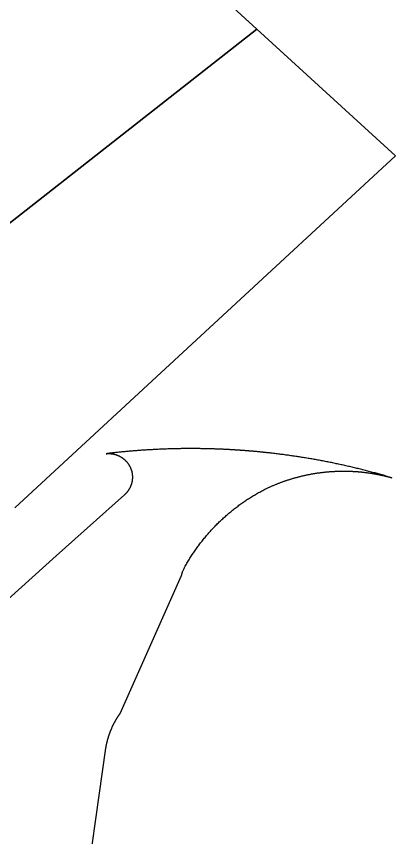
# Model space of a CAD drawing. Header units: metres. Extents: x -127 to 442, y -186 to 462.
# Drawn here: x 339.52 to 351.76, y 278.13 to 304.62 of the extents above; entities that cross this region are included whole.
import ezdxf

# ---------------------------------------------------------------- set-up
doc = ezdxf.new("R2010")
doc.units = ezdxf.units.M

msp = doc.modelspace()

# ---------------------------------------------------------------- linework, layer by layer
at = {"layer": 'road_0', "color": 8}
msp.add_lwpolyline([(341.636, 275.595), (342.405, 281.018), (342.405, 281.018), (342.407, 281.03), (342.409, 281.042), (342.411, 281.055), (342.413, 281.067), (342.416, 281.079), (342.418, 281.091), (342.42, 281.103), (342.423, 281.115), (342.425, 281.127), (342.428, 281.139), (342.43, 281.151), (342.433, 281.163), (342.435, 281.176), (342.438, 281.188), (342.441, 281.2), (342.444, 281.212), (342.447, 281.224), (342.45, 281.236), (342.453, 281.248), (342.456, 281.259), (342.459, 281.271), (342.462, 281.283), (342.465, 281.295), (342.469, 281.307), (342.472, 281.319), (342.475, 281.331), (342.479, 281.343), (342.482, 281.355), (342.486, 281.366), (342.489, 281.378), (342.493, 281.39), (342.497, 281.402), (342.501, 281.414), (342.504, 281.425), (342.508, 281.437), (342.512, 281.449), (342.516, 281.46), (342.52, 281.472), (342.524, 281.484), (342.529, 281.495), (342.533, 281.507), (342.537, 281.518), (342.541, 281.53), (342.546, 281.542), (342.55, 281.553), (342.555, 281.565), (342.559, 281.576), (342.564, 281.587), (342.568, 281.599), (342.573, 281.61), (342.578, 281.622), (342.583, 281.633), (342.588, 281.644), (342.593, 281.656), (342.597, 281.667), (342.602, 281.678), (342.608, 281.69), (342.613, 281.701), (342.618, 281.712), (342.623, 281.723), (342.628, 281.734), (342.634, 281.745), (342.639, 281.757), (342.644, 281.768), (342.65, 281.779), (342.655, 281.79), (342.661, 281.801), (342.667, 281.812), (342.672, 281.823), (342.678, 281.834), (342.684, 281.845), (342.69, 281.855), (342.696, 281.866), (342.702, 281.877), (342.708, 281.888), (342.714, 281.899), (342.72, 281.909), (342.726, 281.92), (342.732, 281.931), (342.738, 281.941), (342.745, 281.952), (342.751, 281.963), (342.757, 281.973), (342.764, 281.984), (342.77, 281.994), (342.777, 282.005), (342.783, 282.015), (342.79, 282.026), (342.797, 282.036), (342.803, 282.046), (342.81, 282.057), (342.817, 282.067), (342.824, 282.077), (342.831, 282.087), (342.838, 282.098), (342.845, 282.108), (342.852, 282.118), (342.859, 282.128), (342.866, 282.138), (342.866, 282.138), (344.85, 286.588), (344.883, 286.704), (344.93, 286.816), (344.93, 286.816), (344.948, 286.849), (344.966, 286.882), (344.985, 286.915), (345.003, 286.948), (345.022, 286.981), (345.041, 287.013), (345.061, 287.046), (345.08, 287.078), (345.1, 287.11), (345.12, 287.142), (345.14, 287.174), (345.16, 287.206), (345.18, 287.238), (345.201, 287.27), (345.222, 287.301), (345.243, 287.333), (345.264, 287.364), (345.286, 287.395), (345.307, 287.426), (345.329, 287.457), (345.351, 287.487), (345.373, 287.518), (345.395, 287.548), (345.418, 287.579), (345.441, 287.609), (345.464, 287.639), (345.487, 287.669), (345.51, 287.698), (345.533, 287.728), (345.557, 287.757), (345.581, 287.787), (345.605, 287.816), (345.629, 287.845), (345.653, 287.874), (345.678, 287.902), (345.703, 287.931), (345.728, 287.959), (345.753, 287.988), (345.778, 288.016), (345.803, 288.044), (345.829, 288.071), (345.855, 288.099), (345.881, 288.126), (345.907, 288.154), (345.933, 288.181), (345.959, 288.208), (345.986, 288.235), (346.013, 288.261), (346.04, 288.288), (346.067, 288.314), (346.094, 288.34), (346.121, 288.366), (346.149, 288.392), (346.177, 288.418), (346.204, 288.443), (346.232, 288.469), (346.261, 288.494), (346.289, 288.519), (346.317, 288.543), (346.346, 288.568), (346.375, 288.592), (346.404, 288.617), (346.433, 288.641), (346.462, 288.665), (346.491, 288.688), (346.521, 288.712), (346.551, 288.735), (346.58, 288.759), (346.61, 288.782), (346.64, 288.804), (346.671, 288.827), (346.701, 288.849), (346.732, 288.872), (346.762, 288.894), (346.793, 288.916), (346.824, 288.937), (346.855, 288.959), (346.886, 288.98), (346.917, 289.001), (346.949, 289.022), (346.98, 289.043), (347.012, 289.063), (347.044, 289.084), (347.076, 289.104), (347.108, 289.124), (347.14, 289.144), (347.172, 289.163), (347.205, 289.182), (347.237, 289.202), (347.27, 289.221), (347.303, 289.239), (347.336, 289.258), (347.369, 289.276), (347.402, 289.294), (347.435, 289.312), (347.468, 289.33), (347.502, 289.348), (347.535, 289.365), (347.569, 289.382), (347.569, 289.382), (347.589, 289.392), (347.61, 289.401), (347.63, 289.411), (347.65, 289.42), (347.671, 289.43), (347.691, 289.439), (347.712, 289.448), (347.732, 289.457), (347.753, 289.466), (347.773, 289.475), (347.794, 289.484), (347.815, 289.493), (347.835, 289.502), (347.856, 289.511), (347.877, 289.519), (347.898, 289.528), (347.919, 289.536), (347.94, 289.544), (347.96, 289.553), (347.981, 289.561), (348.002, 289.569), (348.023, 289.577), (348.044, 289.585), (348.065, 289.593), (348.087, 289.601), (348.108, 289.608), (348.129, 289.616), (348.15, 289.623), (348.171, 289.631), (348.192, 289.638), (348.214, 289.645), (348.235, 289.653), (348.256, 289.66), (348.278, 289.667), (348.299, 289.674), (348.32, 289.681), (348.342, 289.687), (348.363, 289.694), (348.385, 289.701), (348.406, 289.707), (348.428, 289.714), (348.449, 289.72), (348.471, 289.726), (348.493, 289.732), (348.514, 289.739), (348.536, 289.745), (348.558, 289.751), (348.579, 289.756), (348.601, 289.762), (348.623, 289.768), (348.645, 289.773), (348.666, 289.779), (348.688, 289.784), (348.71, 289.79), (348.732, 289.795), (348.754, 289.8), (348.776, 289.805), (348.798, 289.81), (348.82, 289.815), (348.842, 289.82), (348.863, 289.825), (348.885, 289.829), (348.907, 289.834), (348.93, 289.838), (348.952, 289.843), (348.974, 289.847), (348.996, 289.851), (349.018, 289.856), (349.04, 289.86), (349.062, 289.864), (349.084, 289.867), (349.106, 289.871), (349.129, 289.875), (349.151, 289.879), (349.173, 289.882), (349.195, 289.886), (349.217, 289.889), (349.24, 289.892), (349.262, 289.895), (349.284, 289.899), (349.306, 289.902), (349.329, 289.904), (349.351, 289.907), (349.373, 289.91), (349.396, 289.913), (349.418, 289.915), (349.44, 289.918), (349.463, 289.92), (349.485, 289.923), (349.507, 289.925), (349.53, 289.927), (349.552, 289.929), (349.574, 289.931), (349.597, 289.933), (349.619, 289.935), (349.642, 289.936), (349.664, 289.938), (349.687, 289.94), (349.709, 289.941), (349.709, 289.941), (349.729, 289.942), (349.748, 289.943), (349.768, 289.944), (349.787, 289.945), (349.807, 289.946), (349.827, 289.947), (349.846, 289.948), (349.866, 289.949), (349.885, 289.95), (349.905, 289.95), (349.925, 289.951), (349.944, 289.951), (349.964, 289.952), (349.984, 289.952), (350.003, 289.952), (350.023, 289.952), (350.042, 289.953), (350.062, 289.953), (350.082, 289.953), (350.101, 289.953), (350.121, 289.953), (350.141, 289.952), (350.16, 289.952), (350.18, 289.952), (350.199, 289.951), (350.219, 289.951), (350.239, 289.95), (350.258, 289.95), (350.278, 289.949), (350.297, 289.948), (350.317, 289.948), (350.337, 289.947), (350.356, 289.946), (350.376, 289.945), (350.395, 289.944), (350.415, 289.943), (350.435, 289.942), (350.454, 289.94), (350.474, 289.939), (350.493, 289.938), (350.513, 289.936), (350.533, 289.935), (350.552, 289.933), (350.572, 289.931), (350.591, 289.93), (350.611, 289.928), (350.63, 289.926), (350.65, 289.924), (350.669, 289.922), (350.689, 289.92), (350.708, 289.918), (350.728, 289.916), (350.747, 289.913), (350.767, 289.911), (350.786, 289.909), (350.806, 289.906), (350.825, 289.904), (350.845, 289.901), (350.864, 289.898), (350.884, 289.896), (350.903, 289.893), (350.922, 289.89), (350.942, 289.887), (350.961, 289.884), (350.981, 289.881), (351, 289.878), (351.019, 289.875), (351.039, 289.871), (351.058, 289.868), (351.077, 289.865), (351.097, 289.861), (351.116, 289.858), (351.135, 289.854), (351.155, 289.851), (351.174, 289.847), (351.193, 289.843), (351.212, 289.839), (351.232, 289.835), (351.251, 289.831), (351.27, 289.827), (351.289, 289.823), (351.308, 289.819), (351.328, 289.815), (351.347, 289.81), (351.366, 289.806), (351.385, 289.802), (351.404, 289.797), (351.423, 289.793), (351.442, 289.788), (351.461, 289.783), (351.48, 289.778), (351.499, 289.774), (351.518, 289.769), (351.537, 289.764), (351.556, 289.759), (351.575, 289.754), (351.594, 289.749), (351.613, 289.743), (351.632, 289.738), (351.632, 289.738), (351.593, 289.749), (351.555, 289.761), (351.516, 289.772), (351.478, 289.783), (351.439, 289.794), (351.4, 289.806), (351.362, 289.817), (351.323, 289.828), (351.284, 289.838), (351.246, 289.849), (351.207, 289.86), (351.168, 289.871), (351.129, 289.881), (351.091, 289.892), (351.052, 289.902), (351.013, 289.913), (350.974, 289.923), (350.935, 289.933), (350.896, 289.943), (350.857, 289.954), (350.818, 289.964), (350.78, 289.974), (350.741, 289.983), (350.702, 289.993), (350.663, 290.003), (350.624, 290.013), (350.585, 290.022), (350.545, 290.032), (350.506, 290.042), (350.467, 290.051), (350.428, 290.06), (350.389, 290.07), (350.35, 290.079), (350.311, 290.088), (350.272, 290.097), (350.232, 290.106), (350.193, 290.115), (350.154, 290.124), (350.115, 290.133), (350.076, 290.141), (350.036, 290.15), (349.997, 290.159), (349.958, 290.167), (349.918, 290.176), (349.879, 290.184), (349.84, 290.192), (349.8, 290.201), (349.761, 290.209), (349.722, 290.217), (349.682, 290.225), (349.643, 290.233), (349.603, 290.241), (349.564, 290.249), (349.525, 290.256), (349.485, 290.264), (349.446, 290.272), (349.406, 290.279), (349.367, 290.287), (349.327, 290.294), (349.288, 290.301), (349.248, 290.309), (349.208, 290.316), (349.169, 290.323), (349.129, 290.33), (349.09, 290.337), (349.05, 290.344), (349.011, 290.351), (348.971, 290.357), (348.931, 290.364), (348.892, 290.371), (348.852, 290.377), (348.812, 290.384), (348.773, 290.39), (348.733, 290.396), (348.693, 290.403), (348.653, 290.409), (348.614, 290.415), (348.574, 290.421), (348.534, 290.427), (348.494, 290.433), (348.455, 290.439), (348.415, 290.445), (348.375, 290.45), (348.335, 290.456), (348.295, 290.462), (348.256, 290.467), (348.216, 290.472), (348.176, 290.478), (348.136, 290.483), (348.096, 290.488), (348.056, 290.493), (348.016, 290.499), (347.977, 290.504), (347.937, 290.508), (347.897, 290.513), (347.857, 290.518), (347.817, 290.523), (347.777, 290.527), (347.737, 290.532), (347.737, 290.532), (347.717, 290.534), (347.697, 290.537), (347.677, 290.539), (347.657, 290.541), (347.637, 290.543), (347.617, 290.545), (347.597, 290.547), (347.577, 290.55), (347.557, 290.552), (347.537, 290.554), (347.517, 290.556), (347.497, 290.558), (347.477, 290.56), (347.457, 290.562), (347.437, 290.564), (347.416, 290.566), (347.396, 290.568), (347.376, 290.57), (347.356, 290.572), (347.336, 290.574), (347.316, 290.576), (347.296, 290.578), (347.276, 290.58), (347.256, 290.581), (347.236, 290.583), (347.216, 290.585), (347.196, 290.587), (347.176, 290.589), (347.156, 290.591), (347.136, 290.592), (347.116, 290.594), (347.096, 290.596), (347.075, 290.597), (347.055, 290.599), (347.035, 290.601), (347.015, 290.602), (346.995, 290.604), (346.975, 290.606), (346.955, 290.607), (346.935, 290.609), (346.915, 290.61), (346.895, 290.612), (346.875, 290.613), (346.855, 290.615), (346.834, 290.617), (346.814, 290.618), (346.794, 290.619), (346.774, 290.621), (346.754, 290.622), (346.734, 290.624), (346.714, 290.625), (346.694, 290.626), (346.674, 290.628), (346.654, 290.629), (346.633, 290.63), (346.613, 290.632), (346.593, 290.633), (346.573, 290.634), (346.553, 290.636), (346.533, 290.637), (346.513, 290.638), (346.493, 290.639), (346.473, 290.64), (346.452, 290.642), (346.432, 290.643), (346.412, 290.644), (346.392, 290.645), (346.372, 290.646), (346.352, 290.647), (346.332, 290.648), (346.312, 290.649), (346.292, 290.65), (346.271, 290.651), (346.251, 290.652), (346.231, 290.653), (346.211, 290.654), (346.191, 290.655), (346.171, 290.656), (346.151, 290.657), (346.131, 290.658), (346.11, 290.659), (346.09, 290.659), (346.07, 290.66), (346.05, 290.661), (346.03, 290.662), (346.01, 290.663), (345.99, 290.663), (345.969, 290.664), (345.949, 290.665), (345.929, 290.665), (345.909, 290.666), (345.889, 290.667), (345.869, 290.667), (345.849, 290.668), (345.829, 290.669), (345.808, 290.669), (345.788, 290.67), (345.768, 290.67), (345.748, 290.671), (345.748, 290.671), (345.714, 290.672), (345.681, 290.673), (345.647, 290.673), (345.613, 290.674), (345.58, 290.675), (345.546, 290.675), (345.512, 290.676), (345.478, 290.676), (345.445, 290.677), (345.411, 290.677), (345.377, 290.678), (345.344, 290.678), (345.31, 290.678), (345.276, 290.678), (345.243, 290.679), (345.209, 290.679), (345.175, 290.679), (345.141, 290.679), (345.108, 290.679), (345.074, 290.679), (345.04, 290.678), (345.007, 290.678), (344.973, 290.678), (344.939, 290.678), (344.905, 290.677), (344.872, 290.677), (344.838, 290.677), (344.804, 290.676), (344.771, 290.676), (344.737, 290.675), (344.703, 290.674), (344.67, 290.674), (344.636, 290.673), (344.602, 290.672), (344.568, 290.671), (344.535, 290.67), (344.501, 290.669), (344.467, 290.668), (344.434, 290.667), (344.4, 290.666), (344.366, 290.665), (344.333, 290.664), (344.299, 290.663), (344.265, 290.661), (344.232, 290.66), (344.198, 290.659), (344.164, 290.657), (344.131, 290.656), (344.097, 290.654), (344.063, 290.653), (344.03, 290.651), (343.996, 290.649), (343.962, 290.648), (343.929, 290.646), (343.895, 290.644), (343.861, 290.642), (343.828, 290.64), (343.794, 290.638), (343.76, 290.636), (343.727, 290.634), (343.693, 290.632), (343.66, 290.63), (343.626, 290.627), (343.592, 290.625), (343.559, 290.623), (343.525, 290.62), (343.491, 290.618), (343.458, 290.616), (343.424, 290.613), (343.391, 290.61), (343.357, 290.608), (343.323, 290.605), (343.29, 290.602), (343.256, 290.6), (343.223, 290.597), (343.189, 290.594), (343.155, 290.591), (343.122, 290.588), (343.088, 290.585), (343.055, 290.582), (343.021, 290.579), (342.988, 290.576), (342.954, 290.572), (342.921, 290.569), (342.887, 290.566), (342.853, 290.562), (342.82, 290.559), (342.786, 290.555), (342.753, 290.552), (342.719, 290.548), (342.686, 290.545), (342.652, 290.541), (342.619, 290.537), (342.585, 290.534), (342.552, 290.53), (342.518, 290.526), (342.485, 290.522), (342.451, 290.518), (342.418, 290.514), (342.418, 290.514), (342.419, 290.514), (342.421, 290.514), (342.422, 290.514), (342.424, 290.515), (342.425, 290.515), (342.427, 290.515), (342.428, 290.515), (342.43, 290.515), (342.431, 290.515), (342.433, 290.515), (342.434, 290.515), (342.436, 290.516), (342.437, 290.516), (342.439, 290.516), (342.44, 290.516), (342.442, 290.516), (342.443, 290.516), (342.444, 290.516), (342.446, 290.516), (342.447, 290.516), (342.449, 290.516), (342.45, 290.517), (342.452, 290.517), (342.453, 290.517), (342.455, 290.517), (342.456, 290.517), (342.458, 290.517), (342.459, 290.517), (342.461, 290.517), (342.462, 290.517), (342.464, 290.517), (342.465, 290.517), (342.467, 290.517), (342.468, 290.517), (342.47, 290.517), (342.471, 290.518), (342.473, 290.518), (342.474, 290.518), (342.475, 290.518), (342.477, 290.518), (342.478, 290.518), (342.48, 290.518), (342.481, 290.518), (342.483, 290.518), (342.484, 290.518), (342.486, 290.518), (342.487, 290.518), (342.489, 290.518), (342.49, 290.518), (342.492, 290.518), (342.493, 290.518), (342.495, 290.518), (342.496, 290.518), (342.498, 290.518), (342.499, 290.518), (342.501, 290.518), (342.502, 290.518), (342.504, 290.518), (342.505, 290.518), (342.506, 290.518), (342.508, 290.518), (342.509, 290.518), (342.511, 290.518), (342.512, 290.518), (342.514, 290.518), (342.515, 290.518), (342.517, 290.518), (342.518, 290.518), (342.52, 290.518), (342.521, 290.518), (342.523, 290.518), (342.524, 290.518), (342.526, 290.518), (342.527, 290.518), (342.529, 290.518), (342.53, 290.518), (342.532, 290.518), (342.533, 290.518), (342.535, 290.518), (342.536, 290.517), (342.537, 290.517), (342.539, 290.517), (342.54, 290.517), (342.542, 290.517), (342.543, 290.517), (342.545, 290.517), (342.546, 290.517), (342.548, 290.517), (342.549, 290.517), (342.551, 290.517), (342.552, 290.517), (342.554, 290.517), (342.555, 290.517), (342.557, 290.516), (342.558, 290.516), (342.56, 290.516), (342.561, 290.516), (342.563, 290.516), (342.564, 290.516), (342.564, 290.516), (342.571, 290.515), (342.578, 290.515), (342.586, 290.514), (342.593, 290.513), (342.6, 290.512), (342.607, 290.511), (342.614, 290.51), (342.621, 290.509), (342.628, 290.508), (342.636, 290.506), (342.643, 290.505), (342.65, 290.504), (342.657, 290.502), (342.664, 290.501), (342.671, 290.499), (342.678, 290.497), (342.685, 290.496), (342.692, 290.494), (342.699, 290.492), (342.706, 290.49), (342.713, 290.488), (342.72, 290.486), (342.727, 290.484), (342.734, 290.482), (342.74, 290.479), (342.747, 290.477), (342.754, 290.475), (342.761, 290.472), (342.768, 290.47), (342.774, 290.467), (342.781, 290.464), (342.788, 290.462), (342.794, 290.459), (342.801, 290.456), (342.808, 290.453), (342.814, 290.45), (342.821, 290.447), (342.827, 290.444), (342.834, 290.441), (342.84, 290.438), (342.847, 290.434), (342.853, 290.431), (342.86, 290.428), (342.866, 290.424), (342.872, 290.421), (342.878, 290.417), (342.885, 290.414), (342.891, 290.41), (342.897, 290.406), (342.903, 290.402), (342.909, 290.398), (342.915, 290.395), (342.921, 290.391), (342.927, 290.387), (342.933, 290.382), (342.939, 290.378), (342.945, 290.374), (342.951, 290.37), (342.957, 290.366), (342.963, 290.361), (342.968, 290.357), (342.974, 290.352), (342.98, 290.348), (342.985, 290.343), (342.991, 290.339), (342.996, 290.334), (343.002, 290.329), (343.007, 290.324), (343.012, 290.319), (343.018, 290.315), (343.023, 290.31), (343.028, 290.305), (343.033, 290.3), (343.039, 290.295), (343.044, 290.289), (343.049, 290.284), (343.054, 290.279), (343.059, 290.274), (343.063, 290.268), (343.068, 290.263), (343.073, 290.258), (343.078, 290.252), (343.082, 290.247), (343.087, 290.241), (343.092, 290.236), (343.096, 290.23), (343.101, 290.224), (343.105, 290.218), (343.109, 290.213), (343.114, 290.207), (343.118, 290.201), (343.122, 290.195), (343.126, 290.189), (343.13, 290.183), (343.134, 290.177), (343.138, 290.171), (343.142, 290.165), (343.146, 290.159), (343.15, 290.153), (343.15, 290.153), (343.156, 290.144), (343.161, 290.135), (343.166, 290.125), (343.171, 290.116), (343.176, 290.106), (343.181, 290.097), (343.186, 290.087), (343.191, 290.078), (343.195, 290.068), (343.199, 290.058), (343.203, 290.048), (343.208, 290.038), (343.211, 290.028), (343.215, 290.018), (343.219, 290.008), (343.222, 289.998), (343.226, 289.988), (343.229, 289.978), (343.232, 289.968), (343.235, 289.957), (343.238, 289.947), (343.24, 289.937), (343.243, 289.926), (343.245, 289.916), (343.247, 289.905), (343.249, 289.895), (343.251, 289.884), (343.253, 289.874), (343.254, 289.863), (343.256, 289.853), (343.257, 289.842), (343.258, 289.831), (343.259, 289.821), (343.26, 289.81), (343.261, 289.799), (343.261, 289.789), (343.262, 289.778), (343.262, 289.767), (343.262, 289.757), (343.262, 289.746), (343.262, 289.735), (343.261, 289.725), (343.261, 289.714), (343.26, 289.703), (343.259, 289.693), (343.259, 289.682), (343.257, 289.671), (343.256, 289.661), (343.255, 289.65), (343.253, 289.639), (343.251, 289.629), (343.25, 289.618), (343.248, 289.608), (343.245, 289.597), (343.243, 289.587), (343.241, 289.577), (343.238, 289.566), (343.235, 289.556), (343.233, 289.546), (343.229, 289.535), (343.226, 289.525), (343.223, 289.515), (343.22, 289.505), (343.216, 289.495), (343.212, 289.485), (343.208, 289.475), (343.204, 289.465), (343.2, 289.455), (343.196, 289.445), (343.191, 289.435), (343.187, 289.426), (343.182, 289.416), (343.177, 289.407), (343.172, 289.397), (343.167, 289.388), (343.162, 289.378), (343.157, 289.369), (343.151, 289.36), (343.146, 289.351), (343.14, 289.342), (343.134, 289.333), (343.128, 289.324), (343.122, 289.315), (343.116, 289.307), (343.109, 289.298), (343.103, 289.29), (343.096, 289.281), (343.089, 289.273), (343.083, 289.265), (343.076, 289.256), (343.068, 289.248), (343.061, 289.241), (343.054, 289.233), (343.047, 289.225), (343.039, 289.217), (343.031, 289.21), (343.024, 289.202), (343.016, 289.195), (343.008, 289.188), (343.008, 289.188), (340.802, 287.216), (338.469, 285.124)], dxfattribs=at)
at = {"layer": 'road_1', "color": 7}
for points in [[(335.171, 294.721), (347.282, 304.209), (342.221, 308.837)], [(339.467, 288.77), (351.755, 300.117), (347.282, 304.209), (335.171, 294.721)]]:
    msp.add_lwpolyline(points, dxfattribs=at)

doc.saveas('drawing.dxf')
